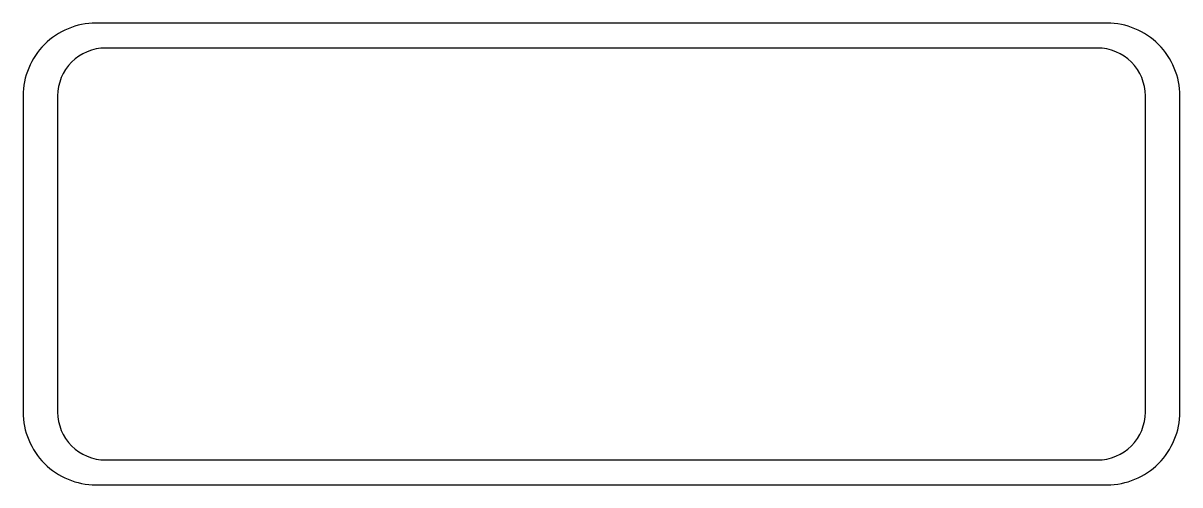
# Model space of a CAD drawing. Extents: x 134.5 to 194.9, y 216.3 to 240.4.
import ezdxf

# ---------------------------------------------------------------- set-up
doc = ezdxf.new("R2010")
doc.units = 0
doc.layers.get('0').update_dxf_attribs({"linetype": 'CONTINUOUS'})

msp = doc.modelspace()

# ---------------------------------------------------------------- linework, layer by layer
for points in [[(191.124, 216.271, 0.414214), (194.924, 220.071), (194.924, 236.571, 0.414214), (191.124, 240.371), (138.324, 240.371, 0.414214), (134.524, 236.571), (134.524, 220.071, 0.414214), (138.324, 216.271)], [(190.624, 217.571, 0.414214), (193.124, 220.071), (193.124, 236.571, 0.414214), (190.624, 239.071), (138.824, 239.071, 0.414214), (136.324, 236.571), (136.324, 220.071, 0.414214), (138.824, 217.571)]]:
    msp.add_lwpolyline(points, format="xyb", close=True)

doc.saveas('drawing.dxf')
